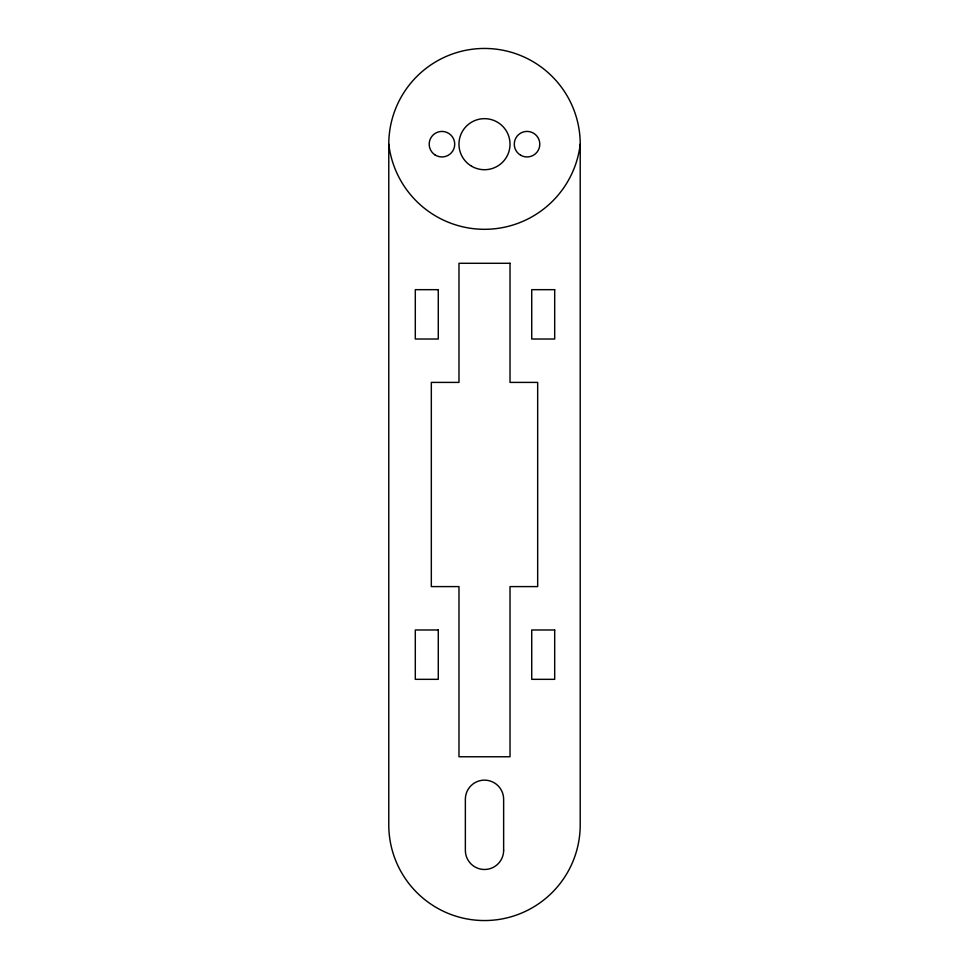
<?xml version="1.0" encoding="UTF-8"?>
<svg xmlns="http://www.w3.org/2000/svg" width="969" height="969" viewBox="0 0 969 969"><rect width="100%" height="100%" fill="white"/><g stroke="black" fill="none" stroke-linecap="round" stroke-linejoin="round"><path stroke-width="1.45" d="M580.213 144.187L580.213 824.813A95.725 95.725 0 0 1 484.5 920.55A95.725 95.725 0 0 1 388.775 824.813L388.787 144.187A95.725 95.725 0 0 1 484.5 48.45A95.725 95.725 0 0 1 580.225 144.187A96.379 96.379 0 0 1 388.787 144.187M510.021 263.289L458.979 263.289L458.979 382.404L431.326 382.404L431.326 586.596L458.979 586.596L458.979 756.765L510.021 756.765L510.021 586.596L537.674 586.596L537.674 382.404L510.021 382.404L510.021 263.289M438.279 289.67L415.301 289.67L415.301 339.017L438.279 339.017L438.279 289.67M554.692 289.67L531.727 289.67L531.727 339.017L554.692 339.017L554.692 289.67M438.279 629.983L415.301 629.983L415.301 679.33L438.279 679.33L438.279 629.983M554.692 629.983L531.727 629.983L531.727 679.33L554.692 679.33L554.692 629.983M503.638 850.346L503.638 799.292A19.138 19.138 0 0 0 484.5 780.142A19.138 19.138 0 0 0 465.362 799.292L465.362 850.346A19.138 19.138 0 0 0 484.5 869.484A19.138 19.138 0 0 0 503.638 850.346M520.656 155.234A12.767 12.767 0 0 0 539.806 144.187A12.767 12.767 0 0 0 520.656 133.128A12.767 12.767 0 0 0 520.656 155.234M435.045 154.919A12.767 12.767 0 0 0 454.703 144.805A12.767 12.767 0 0 0 436.123 132.838A12.767 12.767 0 0 0 435.045 154.919M471.733 166.293A25.521 25.521 0 0 0 510.021 144.187A25.521 25.521 0 0 0 471.733 122.082A25.521 25.521 0 0 0 471.733 166.293"/></g></svg>
